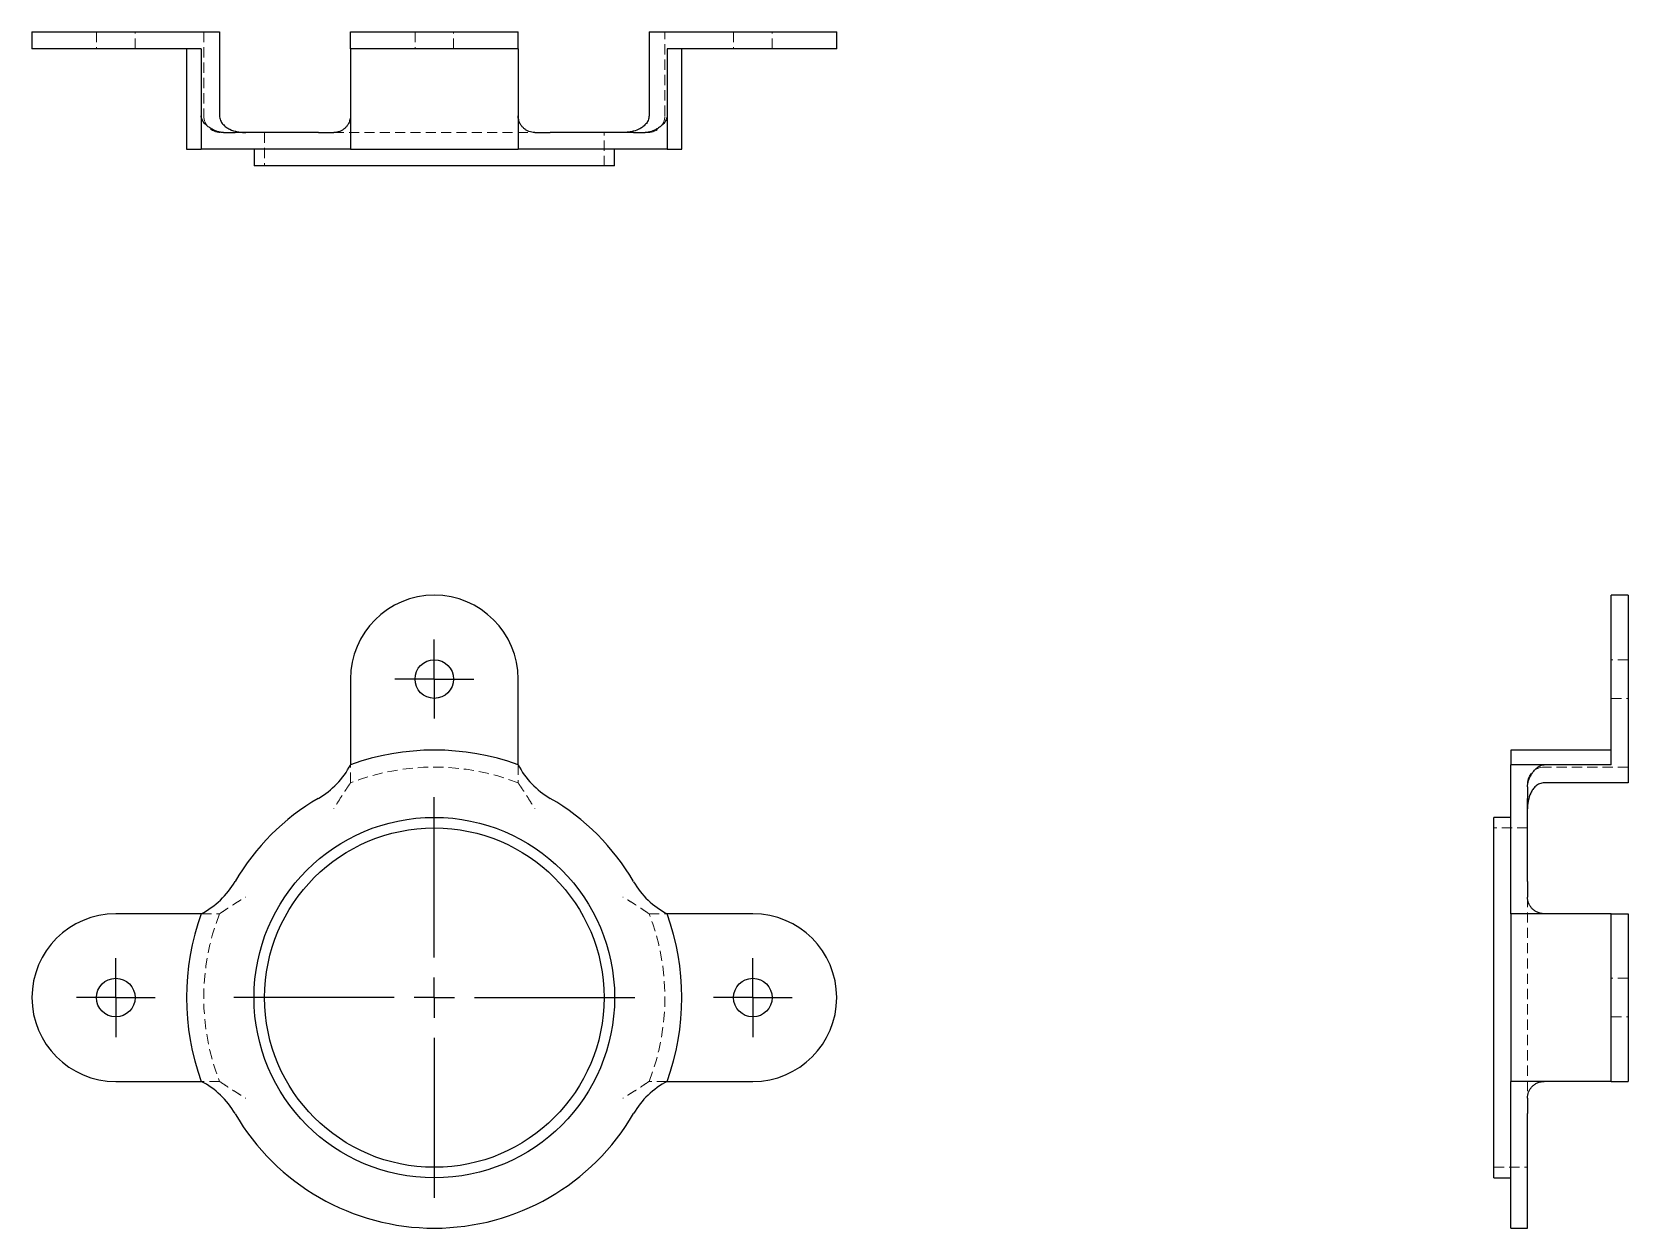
# Model space of a CAD drawing. Header units: millimetres. Extents: x 33 to 231, y 18 to 166.
import ezdxf

# ---------------------------------------------------------------- set-up
doc = ezdxf.new("R2010")
doc.units = ezdxf.units.MM
doc.linetypes.add('HIDDEN', pattern=[1.905, 1.27, -0.635])
doc.layers.add('10', color=7, linetype='Continuous')

# ---------------------------------------------------------------- blocks, each defined once
blk = doc.blocks.new('SW_CENTERMARKSYMBOL_0')
at = {"layer": '10', "color": 0}
for p, q in [((0, 5), (0, 24.9)), ((0, 0), (0, 2.5)), ((-5, 0), (-24.9, 0)), ((0, 0), (-2.5, 0)), ((0, 0), (0, -2.5)), ((0, 0), (2.5, 0)), ((5, 0), (24.9, 0)), ((0, -5), (0, -24.9))]:
    blk.add_line(p, q, dxfattribs=at)
blk = doc.blocks.new('SW_CENTERMARKSYMBOL_1')
at = {"layer": '10', "color": 0}
for p, q in [((0, 2.5), (0, 4.9)), ((0, 0), (0, 2.5)), ((-2.5, 0), (-4.9, 0)), ((0, 0), (-2.5, 0)), ((0, 0), (0, -2.5)), ((0, 0), (2.5, 0)), ((2.5, 0), (4.9, 0)), ((0, -2.5), (0, -4.9))]:
    blk.add_line(p, q, dxfattribs=at)
blk = doc.blocks.new('SW_CENTERMARKSYMBOL_2')
at = {"layer": '10', "color": 0}
for p, q in [((0, 2.5), (0, 4.9)), ((0, 0), (0, 2.5)), ((-2.5, 0), (-4.9, 0)), ((0, 0), (-2.5, 0)), ((0, 0), (0, -2.5)), ((0, 0), (2.5, 0)), ((2.5, 0), (4.9, 0)), ((0, -2.5), (0, -4.9))]:
    blk.add_line(p, q, dxfattribs=at)
blk = doc.blocks.new('SW_CENTERMARKSYMBOL_3')
at = {"layer": '10', "color": 0}
for p, q in [((0, 2.5), (0, 4.9)), ((0, 0), (0, 2.5)), ((-2.5, 0), (-4.9, 0)), ((0, 0), (-2.5, 0)), ((0, 0), (0, -2.5)), ((0, 0), (2.5, 0)), ((2.5, 0), (4.9, 0)), ((0, -2.5), (0, -4.9))]:
    blk.add_line(p, q, dxfattribs=at)

msp = doc.modelspace()

# ---------------------------------------------------------------- linework, layer by layer
at = {"color": 7, "linetype": 'Continuous', "lineweight": 25}
for p, q in [((33, 166.33), (33, 164.25)), ((33, 166.33), (43.42, 166.33)), ((43.42, 166.33), (56.32, 166.33)), ((56.32, 166.33), (56.32, 155.92)), ((72.58, 164.25), (72.58, 166.33)), ((72.58, 166.33), (93.42, 166.33)), ((93.42, 164.25), (93.42, 166.33)), ((109.68, 166.33), (109.68, 155.92)), ((109.68, 166.33), (122.58, 166.33)), ((122.58, 166.33), (133, 166.33)), ((133, 164.25), (133, 166.33)), ((43.42, 164.25), (33, 164.25)), ((54.03, 164.25), (43.42, 164.25)), ((52.21, 164.25), (52.21, 151.75)), ((54.03, 164.25), (54.03, 155.92)), ((93.42, 164.25), (72.58, 164.25)), ((72.58, 164.25), (72.58, 155.92)), ((93.42, 164.25), (93.42, 155.92)), ((122.58, 164.25), (111.94, 164.25)), ((111.94, 164.25), (111.94, 155.92)), ((113.75, 151.75), (113.75, 164.25)), ((133, 164.25), (122.58, 164.25)), ((54.03, 155.92), (54.03, 151.75)), ((72.58, 155.92), (72.58, 151.75)), ((93.42, 155.92), (93.42, 151.75)), ((111.94, 155.92), (111.94, 151.75)), ((56.81, 153.83), (58.25, 153.83)), ((68.59, 153.83), (58.25, 153.83)), ((68.59, 153.83), (70.5, 153.83)), ((95.5, 153.83), (97.41, 153.83)), ((107.76, 153.83), (97.41, 153.83)), ((107.76, 153.83), (109.18, 153.83)), ((52.21, 151.75), (54.03, 151.75)), ((58.25, 151.75), (54.03, 151.75)), ((68.59, 151.75), (58.25, 151.75)), ((60.6, 151.75), (60.6, 149.67)), ((72.58, 151.75), (68.59, 151.75)), ((72.58, 151.75), (93.42, 151.75)), ((97.41, 151.75), (93.42, 151.75)), ((107.76, 151.75), (97.41, 151.75)), ((105.4, 149.67), (105.4, 151.75)), ((111.94, 151.75), (107.76, 151.75)), ((111.94, 151.75), (113.75, 151.75)), ((105.4, 149.67), (60.6, 149.67)), ((231.33, 96.32), (229.25, 96.32)), ((229.25, 85.91), (229.25, 96.32)), ((231.33, 96.32), (231.33, 85.91)), ((72.58, 85.91), (72.58, 75.26)), ((93.42, 75.26), (93.42, 85.91)), ((229.25, 75.26), (229.25, 85.91)), ((231.33, 85.91), (231.33, 73.01)), ((229.25, 77.08), (216.75, 77.08)), ((216.75, 77.08), (216.75, 75.26)), ((220.92, 75.26), (216.75, 75.26)), ((216.75, 71.08), (216.75, 75.26)), ((229.25, 75.26), (220.92, 75.26)), ((218.83, 72.51), (218.83, 71.08)), ((231.33, 73.01), (220.92, 73.01)), ((216.75, 60.73), (216.75, 71.08)), ((218.83, 60.73), (218.83, 71.08)), ((216.75, 68.72), (214.67, 68.72)), ((214.67, 46.32), (214.67, 68.72)), ((216.75, 56.74), (216.75, 60.73)), ((218.83, 60.73), (218.83, 58.82)), ((54.03, 56.74), (43.42, 56.74)), ((122.58, 56.74), (111.94, 56.74)), ((216.75, 56.74), (216.75, 35.91)), ((220.92, 56.74), (216.75, 56.74)), ((229.25, 56.74), (220.92, 56.74)), ((229.25, 35.91), (229.25, 56.74)), ((229.25, 56.74), (231.33, 56.74)), ((231.33, 56.74), (231.33, 35.91)), ((214.67, 23.93), (214.67, 46.32)), ((43.42, 35.91), (54.03, 35.91)), ((111.94, 35.91), (122.58, 35.91)), ((220.92, 35.91), (216.75, 35.91)), ((216.75, 31.91), (216.75, 35.91)), ((229.25, 35.91), (220.92, 35.91)), ((229.25, 35.91), (231.33, 35.91)), ((218.83, 33.82), (218.83, 31.91)), ((216.75, 17.68), (216.75, 31.91)), ((218.83, 17.68), (218.83, 31.91)), ((214.67, 23.93), (216.75, 23.93)), ((216.75, 17.68), (218.83, 17.68))]:
    msp.add_line(p, q, dxfattribs=at)
at = {"color": 7, "linetype": 'HIDDEN', "lineweight": 18}
for p, q in [((41.02, 166.33), (41.02, 164.25)), ((45.81, 164.25), (45.81, 166.33)), ((54.35, 166.33), (54.35, 155.92)), ((80.6, 166.33), (80.6, 164.25)), ((85.4, 164.25), (85.4, 166.33)), ((111.65, 155.92), (111.65, 166.33)), ((120.19, 166.33), (120.19, 164.25)), ((124.98, 164.25), (124.98, 166.33)), ((56.44, 153.83), (56.81, 153.83)), ((61.91, 153.83), (61.91, 149.67)), ((70.5, 153.83), (95.5, 153.83)), ((104.09, 149.67), (104.09, 153.83)), ((109.18, 153.83), (109.56, 153.83)), ((231.33, 88.3), (229.25, 88.3)), ((229.25, 83.51), (231.33, 83.51)), ((72.58, 73.01), (72.58, 75.26)), ((93.42, 75.26), (93.42, 73.01)), ((231.33, 74.97), (220.92, 74.97)), ((218.83, 72.89), (218.83, 72.51)), ((218.83, 67.42), (214.67, 67.42)), ((218.83, 58.82), (218.83, 33.82)), ((54.03, 56.74), (56.32, 56.74)), ((109.68, 56.74), (111.94, 56.74)), ((231.33, 48.72), (229.25, 48.72)), ((229.25, 43.93), (231.33, 43.93)), ((56.32, 35.91), (54.03, 35.91)), ((111.94, 35.91), (109.68, 35.91)), ((214.67, 25.23), (218.83, 25.23))]:
    msp.add_line(p, q, dxfattribs=at)
at = {"color": 7, "linetype": 'Continuous', "lineweight": 25}
for centre, radius in [((83, 85.91), 2.4), ((83, 46.32), 22.4), ((83, 46.32), 21.09), ((43.42, 46.32), 2.4), ((122.58, 46.32), 2.4)]:
    msp.add_circle(centre, radius, dxfattribs=at)
at = {"color": 7, "linetype": 'HIDDEN', "lineweight": 18}
for centre, radius, start, end in [((56.44, 155.92), 2.08, 180, 270), ((109.56, 155.92), 2.08, 270, 0), ((83, 46.32), 28.65, 68.6763, 111.3237), ((220.92, 72.89), 2.08, 90, 180), ((83, 46.32), 28.65, 158.6763, 201.3237), ((83, 46.32), 28.65, 338.6763, 21.3237)]:
    msp.add_arc(centre, radius, start, end, dxfattribs=at)
at = {"color": 7, "linetype": 'Continuous', "lineweight": 25}
for centre, radius, start, end in [((83, 85.91), 10.42, 0, 180), ((83, 46.32), 30.76, 70.2054, 109.7946), ((63.35, 80.08), 10.42, 300.206, 332.4573), ((102.65, 80.08), 10.42, 207.5427, 239.794), ((83, 46.32), 28.65, 120.206, 149.7571), ((83, 46.32), 28.65, 30.1995, 59.794), ((49.25, 66), 10.42, 297.2831, 329.7571), ((116.76, 65.97), 10.42, 210.1995, 242.4114), ((43.42, 46.32), 10.42, 90, 270), ((83, 46.32), 30.79, 160.2238, 199.7762), ((83, 46.32), 30.75, 340.2021, 19.7979), ((122.58, 46.32), 10.42, 270, 90), ((49.25, 26.65), 10.42, 30.2429, 62.7169), ((116.76, 26.67), 10.42, 117.5886, 149.8005), ((83, 46.32), 28.65, 210.2429, 329.8005)]:
    msp.add_arc(centre, radius, start, end, dxfattribs=at)
for points, knots in [([(56.81, 153.83), (56.55, 153.83), (56.29, 153.88), (55.89, 154.01), (55.75, 154.07), (55.48, 154.19), (55.35, 154.27), (55.08, 154.43), (54.95, 154.52), (54.69, 154.72), (54.57, 154.83), (54.34, 155.09), (54.23, 155.23), (54.12, 155.47), (54.09, 155.56), (54.04, 155.73), (54.03, 155.82), (54.03, 155.92)], [0, 0, 0, 0, 0.25, 0.25, 0.375, 0.375, 0.5, 0.5, 0.625, 0.625, 0.75, 0.75, 0.875, 0.875, 0.9375, 0.9375, 1, 1, 1, 1]), ([(56.32, 155.92), (56.32, 155.82), (56.33, 155.72), (56.37, 155.52), (56.4, 155.43), (56.51, 155.16), (56.62, 155), (56.86, 154.73), (56.99, 154.61), (57.28, 154.4), (57.43, 154.32), (57.89, 154.09), (58.22, 153.99), (58.72, 153.9), (58.88, 153.87), (59.22, 153.84), (59.39, 153.83), (59.56, 153.83)], [0, 0, 0, 0, 0.0625, 0.0625, 0.125, 0.125, 0.25, 0.25, 0.375, 0.375, 0.5, 0.5, 0.75, 0.75, 0.875, 0.875, 1, 1, 1, 1]), ([(72.58, 155.92), (72.58, 155.82), (72.58, 155.73), (72.55, 155.56), (72.54, 155.47), (72.47, 155.23), (72.42, 155.09), (72.29, 154.84), (72.21, 154.72), (72.05, 154.52), (71.96, 154.43), (71.78, 154.27), (71.68, 154.19), (71.47, 154.07), (71.36, 154.01), (71.01, 153.88), (70.77, 153.83), (70.5, 153.83)], [0, 0, 0, 0, 0.0625, 0.0625, 0.125, 0.125, 0.25, 0.25, 0.375, 0.375, 0.5, 0.5, 0.625, 0.625, 0.75, 0.75, 1, 1, 1, 1]), ([(95.5, 153.83), (95.23, 153.83), (94.99, 153.88), (94.64, 154.01), (94.53, 154.07), (94.32, 154.19), (94.22, 154.27), (94.04, 154.43), (93.95, 154.52), (93.79, 154.72), (93.71, 154.84), (93.58, 155.09), (93.53, 155.23), (93.46, 155.47), (93.45, 155.56), (93.42, 155.73), (93.42, 155.82), (93.42, 155.92)], [0, 0, 0, 0, 0.25, 0.25, 0.375, 0.375, 0.5, 0.5, 0.625, 0.625, 0.75, 0.75, 0.875, 0.875, 0.9375, 0.9375, 1, 1, 1, 1]), ([(109.68, 155.92), (109.68, 155.82), (109.67, 155.72), (109.63, 155.52), (109.6, 155.43), (109.49, 155.16), (109.38, 155), (109.14, 154.73), (109.01, 154.61), (108.72, 154.4), (108.57, 154.32), (108.11, 154.09), (107.78, 153.99), (107.28, 153.9), (107.12, 153.87), (106.78, 153.84), (106.61, 153.83), (106.44, 153.83)], [0, 0, 0, 0, 0.0625, 0.0625, 0.125, 0.125, 0.25, 0.25, 0.375, 0.375, 0.5, 0.5, 0.75, 0.75, 0.875, 0.875, 1, 1, 1, 1]), ([(111.94, 155.92), (111.94, 155.82), (111.92, 155.73), (111.88, 155.56), (111.85, 155.47), (111.73, 155.23), (111.63, 155.09), (111.41, 154.84), (111.28, 154.72), (111.03, 154.52), (110.9, 154.43), (110.63, 154.27), (110.5, 154.19), (110.23, 154.07), (110.1, 154.01), (109.7, 153.88), (109.44, 153.83), (109.18, 153.83)], [0, 0, 0, 0, 0.0625, 0.0625, 0.125, 0.125, 0.25, 0.25, 0.375, 0.375, 0.5, 0.5, 0.625, 0.625, 0.75, 0.75, 1, 1, 1, 1]), ([(218.83, 72.51), (218.83, 72.76), (218.88, 73.02), (219.01, 73.42), (219.07, 73.56), (219.19, 73.83), (219.27, 73.96), (219.43, 74.22), (219.52, 74.35), (219.72, 74.61), (219.84, 74.73), (220.09, 74.96), (220.23, 75.06), (220.47, 75.18), (220.56, 75.21), (220.73, 75.25), (220.82, 75.26), (220.92, 75.26)], [0, 0, 0, 0, 0.25, 0.25, 0.375, 0.375, 0.5, 0.5, 0.625, 0.625, 0.75, 0.75, 0.875, 0.875, 0.9375, 0.9375, 1, 1, 1, 1]), ([(220.92, 73.01), (220.82, 73.01), (220.72, 73), (220.52, 72.96), (220.43, 72.93), (220.16, 72.81), (220, 72.71), (219.73, 72.47), (219.61, 72.33), (219.4, 72.05), (219.32, 71.9), (219.09, 71.43), (218.99, 71.11), (218.9, 70.61), (218.87, 70.44), (218.84, 70.1), (218.83, 69.93), (218.83, 69.76)], [0, 0, 0, 0, 0.0625, 0.0625, 0.125, 0.125, 0.25, 0.25, 0.375, 0.375, 0.5, 0.5, 0.75, 0.75, 0.875, 0.875, 1, 1, 1, 1]), ([(220.92, 56.74), (220.82, 56.74), (220.73, 56.75), (220.56, 56.77), (220.47, 56.79), (220.23, 56.85), (220.09, 56.91), (219.84, 57.04), (219.72, 57.11), (219.52, 57.27), (219.43, 57.36), (219.27, 57.55), (219.19, 57.65), (219.07, 57.85), (219.01, 57.97), (218.88, 58.31), (218.83, 58.56), (218.83, 58.82)], [0, 0, 0, 0, 0.0625, 0.0625, 0.125, 0.125, 0.25, 0.25, 0.375, 0.375, 0.5, 0.5, 0.625, 0.625, 0.75, 0.75, 1, 1, 1, 1]), ([(218.83, 33.82), (218.83, 34.09), (218.88, 34.34), (219.01, 34.68), (219.07, 34.79), (219.19, 35), (219.27, 35.1), (219.43, 35.29), (219.52, 35.37), (219.72, 35.54), (219.84, 35.61), (220.09, 35.74), (220.23, 35.8), (220.47, 35.86), (220.56, 35.88), (220.73, 35.9), (220.82, 35.91), (220.92, 35.91)], [0, 0, 0, 0, 0.25, 0.25, 0.375, 0.375, 0.5, 0.5, 0.625, 0.625, 0.75, 0.75, 0.875, 0.875, 0.9375, 0.9375, 1, 1, 1, 1])]:
    msp.add_open_spline(points, degree=3, knots=knots, dxfattribs=at)
at = {"color": 7, "linetype": 'HIDDEN', "lineweight": 18}
for points in [[(72.58, 73.01), (72.58, 73.01), (72.58, 73), (72.55, 72.96), (72.53, 72.93), (72.45, 72.81), (72.38, 72.71), (72.22, 72.47), (72.13, 72.33), (71.94, 72.05), (71.84, 71.9), (71.54, 71.43), (71.33, 71.11), (71.02, 70.61), (70.91, 70.44), (70.71, 70.1), (70.6, 69.93), (70.5, 69.76)], [(93.42, 73.01), (93.42, 73.01), (93.42, 73), (93.45, 72.96), (93.47, 72.93), (93.55, 72.81), (93.62, 72.71), (93.78, 72.47), (93.87, 72.33), (94.06, 72.05), (94.16, 71.9), (94.46, 71.43), (94.67, 71.11), (94.98, 70.61), (95.09, 70.44), (95.29, 70.1), (95.4, 69.93), (95.5, 69.76)], [(56.32, 56.74), (56.32, 56.74), (56.33, 56.75), (56.37, 56.77), (56.4, 56.8), (56.51, 56.87), (56.62, 56.94), (56.86, 57.11), (56.99, 57.2), (57.28, 57.39), (57.43, 57.48), (57.89, 57.78), (58.22, 57.99), (58.72, 58.31), (58.88, 58.41), (59.22, 58.62), (59.39, 58.72), (59.56, 58.82)], [(109.68, 56.74), (109.68, 56.74), (109.67, 56.75), (109.63, 56.77), (109.6, 56.8), (109.49, 56.87), (109.38, 56.94), (109.14, 57.11), (109.01, 57.2), (108.72, 57.39), (108.57, 57.48), (108.11, 57.78), (107.78, 57.99), (107.28, 58.31), (107.12, 58.41), (106.78, 58.62), (106.61, 58.72), (106.44, 58.82)], [(56.32, 35.91), (56.32, 35.91), (56.33, 35.9), (56.37, 35.87), (56.4, 35.85), (56.51, 35.77), (56.62, 35.7), (56.86, 35.54), (56.99, 35.45), (57.28, 35.26), (57.43, 35.16), (57.89, 34.86), (58.22, 34.65), (58.72, 34.34), (58.88, 34.24), (59.22, 34.03), (59.39, 33.93), (59.56, 33.82)], [(109.68, 35.91), (109.68, 35.91), (109.67, 35.9), (109.63, 35.87), (109.6, 35.85), (109.49, 35.77), (109.38, 35.7), (109.14, 35.54), (109.01, 35.45), (108.72, 35.26), (108.57, 35.16), (108.11, 34.86), (107.78, 34.65), (107.28, 34.34), (107.12, 34.24), (106.78, 34.03), (106.61, 33.93), (106.44, 33.82)]]:
    msp.add_open_spline(points, degree=3, knots=[0, 0, 0, 0, 0.0625, 0.0625, 0.125, 0.125, 0.25, 0.25, 0.375, 0.375, 0.5, 0.5, 0.75, 0.75, 0.875, 0.875, 1, 1, 1, 1], dxfattribs=at)

# ---------------------------------------------------------------- block references
at = {"layer": '10'}
for name, p in [('SW_CENTERMARKSYMBOL_2', (83, 85.91)), ('SW_CENTERMARKSYMBOL_0', (83, 46.32)), ('SW_CENTERMARKSYMBOL_3', (43.42, 46.32)), ('SW_CENTERMARKSYMBOL_1', (122.58, 46.32))]:
    msp.add_blockref(name, p, dxfattribs=at)

doc.saveas('drawing.dxf')
